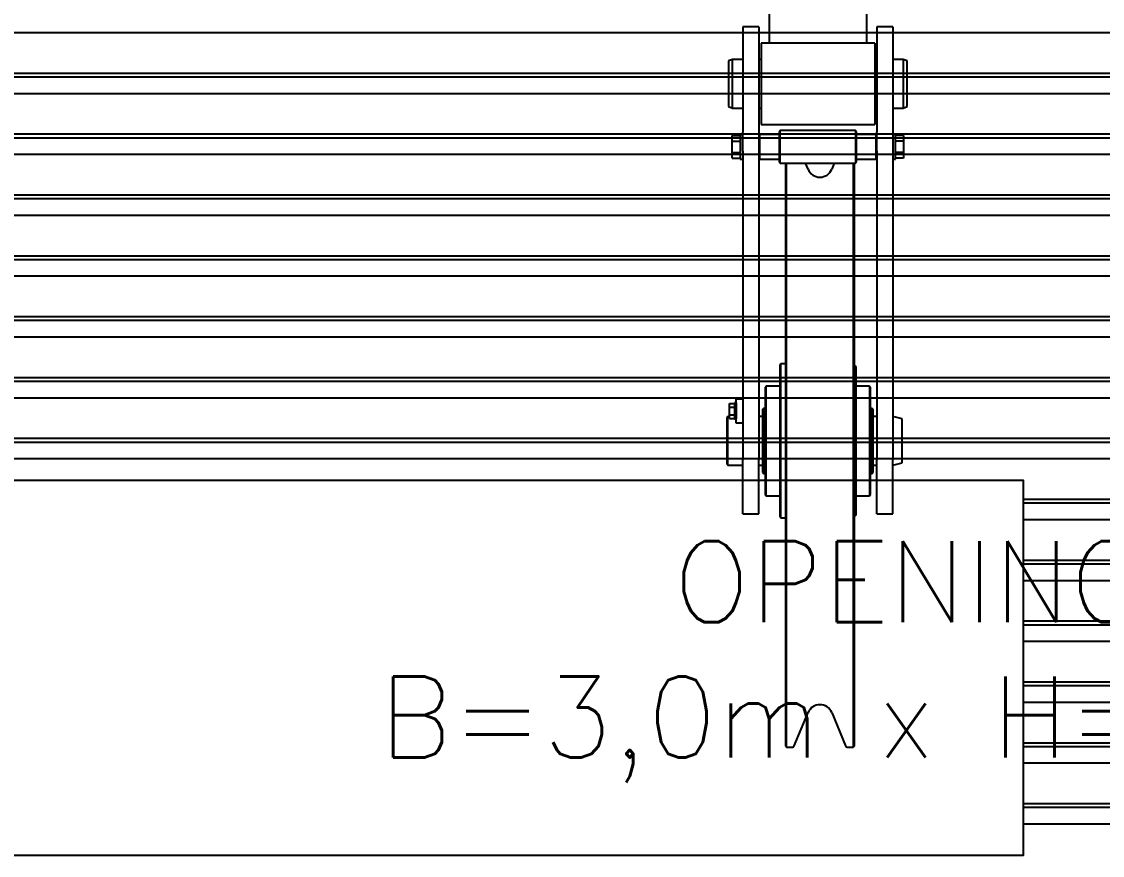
# Model space of a CAD drawing. Extents: x -79364 to 3230, y 28528 to 72157.
# Drawn here: x -63046 to -61715, y 53818 to 54846 of the extents above; entities that cross this region are included whole.
import ezdxf

# ---------------------------------------------------------------- set-up
doc = ezdxf.new("R2010")
doc.units = 0
doc.header["$LTSCALE"] = 500
doc.layers.get('0').update_dxf_attribs({"linetype": 'CONTINUOUS'})
doc.layers.add('S0CO1', color=1, linetype='CONTINUOUS')
doc.styles.add('ROMANS', font='romans.shx', dxfattribs={"height": 200})

# ---------------------------------------------------------------- blocks, each defined once
blk = doc.blocks.new('Container F.SB Lukket port')
at = {"color": 0, "linetype": 'ByBlock'}
for p, q in [((117410.5, -7203.3), (120405.5, -7203.3)), ((117483.6, -7253.3), (120405.5, -7253.3)), ((120405.5, -7258.3), (117483.6, -7258.3)), ((117410.5, -7278.3), (120405.5, -7278.3)), ((117483.6, -7328.3), (120405.5, -7328.3)), ((120405.5, -7333.3), (117483.6, -7333.3)), ((117410.5, -7353.3), (120405.5, -7353.3)), ((117483.6, -7403.3), (120405.5, -7403.3)), ((120405.5, -7408.3), (117483.6, -7408.3)), ((117410.5, -7428.3), (120405.5, -7428.3)), ((117483.6, -7478.3), (120405.5, -7478.3)), ((120405.5, -7483.3), (117483.6, -7483.3)), ((117410.5, -7503.3), (120405.5, -7503.3)), ((117483.6, -7553.3), (120405.5, -7553.3)), ((120405.5, -7558.3), (117483.6, -7558.3)), ((117410.5, -7578.3), (120405.5, -7578.3)), ((117483.6, -7628.3), (120405.5, -7628.3)), ((120405.5, -7633.3), (117483.6, -7633.3)), ((117410.5, -7653.3), (120405.5, -7653.3)), ((117483.6, -7703.3), (120405.5, -7703.3)), ((120405.5, -7708.3), (117483.6, -7708.3)), ((117410.5, -7728.3), (120405.5, -7728.3)), ((119618.4, -7778.3), (120405.5, -7778.3)), ((120405.5, -7783.3), (119618.4, -7783.3)), ((119618.4, -7803.3), (120405.5, -7803.3)), ((119618.4, -7853.3), (120405.5, -7853.3)), ((120405.5, -7858.3), (119618.4, -7858.3)), ((119618.4, -7878.3), (120405.5, -7878.3)), ((119618.4, -7928.3), (120405.5, -7928.3)), ((120405.5, -7933.3), (119618.4, -7933.3)), ((119618.4, -7953.3), (120405.5, -7953.3)), ((119618.4, -8003.3), (120405.5, -8003.3)), ((120405.5, -8008.3), (119618.4, -8008.3)), ((119618.4, -8028.3), (120405.5, -8028.3)), ((119618.4, -8078.3), (120405.5, -8078.3)), ((120405.5, -8083.3), (119618.4, -8083.3)), ((119618.4, -8103.3), (120405.5, -8103.3)), ((119618.4, -8153.3), (120405.5, -8153.3)), ((120405.5, -8158.3), (119618.4, -8158.3)), ((119618.4, -8178.3), (120405.5, -8178.3))]:
    blk.add_line(p, q, dxfattribs=at)
blk.add_lwpolyline([(118045.7, -7754.7), (119618.4, -7754.7), (119618.4, -8217.2), (118045.7, -8217.2)], close=True, dxfattribs=at)
at = {"color": 0, "linetype": 'ByBlock', "insert": (118825.3, -7830), "char_height": 100, "attachment_point": 1, "style": 'ROMANS'}
blk.add_mtext('\\pxqc;OPENING\\PB=3,0m x H=2,2m', dxfattribs=at)
blk = doc.blocks.new('A$C52F54857')
for p, q in [((2887.5, 2126.8), (2887.5, 2026.8)), ((3007.5, 2126.8), (3007.5, 2026.8)), ((2855, 2046.8), (2855, 1994.7)), ((2875, 2046.8), (2855, 2046.8)), ((2875, 2046.8), (2875, 1994.7)), ((3020, 2046.8), (3020, 1994.7)), ((3040, 2046.8), (3020, 2046.8)), ((3040, 2046.8), (3040, 1994.7)), ((2877.5, 2026.8), (2877.5, 1926.8)), ((2887.5, 2026.8), (2877.5, 2026.8)), ((3007.5, 2026.8), (2887.5, 2026.8)), ((3017.5, 2026.8), (3007.5, 2026.8)), ((3017.5, 2026.8), (3017.5, 1926.8)), ((2842.5, 2006.8), (2837.5, 2005)), ((2837.5, 2005), (2837.5, 1948.6)), ((2842.5, 1946.8), (2842.5, 2006.8)), ((2855, 2006.8), (2842.5, 2006.8)), ((2877.5, 2006.8), (2875, 2006.8)), ((3020, 2006.8), (3017.5, 2006.8)), ((3052.5, 2006.8), (3040, 2006.8)), ((3052.5, 2006.8), (3052.5, 1946.8)), ((3057.5, 2005), (3052.5, 2006.8)), ((3057.5, 1948.6), (3057.5, 2005)), ((2855, 1994.7), (2855, 1938.7)), ((2875, 1994.7), (2875, 1938.7)), ((3020, 1994.7), (3020, 1938.7)), ((3040, 1994.7), (3040, 1938.7)), ((2837.5, 1948.6), (2842.5, 1946.8)), ((2842.5, 1946.8), (2855, 1946.8)), ((2875, 1946.8), (2877.5, 1946.8)), ((3017.5, 1946.8), (3020, 1946.8)), ((3040, 1946.8), (3052.5, 1946.8)), ((3052.5, 1946.8), (3057.5, 1948.6)), ((2855, 1938.7), (2855, 1917.2)), ((2875, 1938.7), (2875, 1917.2)), ((3020, 1938.7), (3020, 1917.2)), ((3040, 1938.7), (3040, 1917.2)), ((2855, 1893.9), (2855, 1917.2)), ((2875, 1917.2), (2875, 1893.9)), ((2877.5, 1926.8), (3017.5, 1926.8)), ((2901, 1919.1), (2900, 1918.1)), ((2900, 1918.1), (2900, 1880.1)), ((2901, 1879.1), (2901, 1919.1)), ((2994, 1919.1), (2901, 1919.1)), ((2994, 1919.1), (2994, 1879.1)), ((2995, 1918.1), (2994, 1919.1)), ((2995, 1880.1), (2995, 1918.1)), ((3020, 1893.9), (3020, 1917.2)), ((3040, 1917.2), (3040, 1893.9)), ((2842, 1906), (2842, 1912.9)), ((2842, 1912.9), (2852, 1912.9)), ((2842, 1892.1), (2842, 1906)), ((2842, 1906), (2852, 1906)), ((2852, 1914.1), (2852, 1884.1)), ((2855, 1914.1), (2852, 1914.1)), ((2876, 1914.1), (2875, 1913.1)), ((2876, 1884.1), (2876, 1914.1)), ((2900, 1914.1), (2876, 1914.1)), ((3019, 1914.1), (2995, 1914.1)), ((3019, 1914.1), (3019, 1884.1)), ((3020, 1913.1), (3019, 1914.1)), ((3043, 1914.1), (3040, 1914.1)), ((3043, 1884.1), (3043, 1914.1)), ((3053, 1912.9), (3043, 1912.9)), ((3053, 1906), (3043, 1906)), ((3053, 1912.9), (3053, 1906)), ((3053, 1906), (3053, 1892.1)), ((2842, 1885.2), (2842, 1892.1)), ((2842, 1892.1), (2852, 1892.1)), ((2855, 1893.9), (2855, 1513.5)), ((2875, 1893.9), (2875, 1513.5)), ((3020, 1893.9), (3020, 1513.5)), ((3040, 1893.9), (3040, 1513.5)), ((3053, 1892.1), (3043, 1892.1)), ((3053, 1892.1), (3053, 1885.2)), ((2842, 1885.2), (2852, 1885.2)), ((2852, 1884.1), (2855, 1884.1)), ((2875, 1885.1), (2876, 1884.1)), ((2876, 1884.1), (2900, 1884.1)), ((2900, 1880.1), (2901, 1879.1)), ((2901, 1879.1), (2994, 1879.1)), ((2907.5, 1879.1), (2907.5, 1160.8)), ((2909, 1159.3), (2909, 1879.1)), ((2935.4, 1871.5), (2932.3, 1879.1)), ((2967.7, 1879.1), (2964.5, 1871.5)), ((2991, 1879.1), (2991, 1159.3)), ((2992.5, 1160.8), (2992.5, 1879.1)), ((2994, 1879.1), (2995, 1880.1)), ((2995, 1884.1), (3019, 1884.1)), ((3019, 1884.1), (3020, 1885.1)), ((3040, 1884.1), (3043, 1884.1)), ((3053, 1885.2), (3043, 1885.2)), ((2902, 1631.8), (2900.5, 1630.3)), ((2900.5, 1630.3), (2900.5, 1443.3)), ((2902, 1441.8), (2902, 1631.8)), ((2907.5, 1631.8), (2902, 1631.8)), ((2993.5, 1629.3), (2992.5, 1629.3)), ((2993.5, 1629.3), (2993.5, 1444.3)), ((2994.5, 1628.3), (2993.5, 1629.3)), ((2994.5, 1445.3), (2994.5, 1628.3)), ((2884, 1604.3), (2882.5, 1602.8)), ((2882.5, 1602.8), (2882.5, 1470.8)), ((2884, 1469.3), (2884, 1604.3)), ((2900.1, 1604.3), (2884, 1604.3)), ((3011, 1604.3), (2994.5, 1604.3)), ((3011, 1604.3), (3011, 1469.3)), ((3012.5, 1602.8), (3011, 1604.3)), ((3012.5, 1470.8), (3012.5, 1602.8)), ((2845, 1583.8), (2845, 1563.8)), ((2847, 1583.8), (2845, 1583.8)), ((2847, 1583.8), (2847, 1588.8)), ((2847, 1588.8), (2855, 1588.8)), ((2847, 1583.8), (2847, 1563.8)), ((2838.6, 1578.2), (2838.6, 1583)), ((2838.6, 1583), (2845, 1583)), ((2838.6, 1569), (2838.6, 1578.2)), ((2838.6, 1578.2), (2845, 1578.2)), ((2880.5, 1576.8), (2879.5, 1575.8)), ((2879.5, 1575.8), (2879.5, 1497.8)), ((2880.5, 1496.8), (2880.5, 1576.8)), ((2882.5, 1576.8), (2880.5, 1576.8)), ((3014.5, 1576.8), (3012.5, 1576.8)), ((3014.5, 1576.8), (3014.5, 1496.8)), ((3015.5, 1575.8), (3014.5, 1576.8)), ((3015.5, 1497.8), (3015.5, 1575.8)), ((2836.7, 1566.8), (2835.2, 1565.3)), ((2835.2, 1565.3), (2835.2, 1508.3)), ((2836.7, 1506.8), (2836.7, 1566.8)), ((2838.6, 1566.8), (2836.7, 1566.8)), ((2838.6, 1564.5), (2838.6, 1569)), ((2838.6, 1569), (2845, 1569)), ((2838.6, 1564.5), (2845, 1564.5)), ((2845, 1563.8), (2847, 1563.8)), ((2847, 1558.8), (2847, 1563.8)), ((2855, 1558.8), (2847, 1558.8)), ((2879.5, 1566.8), (2875, 1566.8)), ((3020, 1566.8), (3015.5, 1566.8)), ((3051.2, 1563.8), (3040, 1566.8)), ((3051.2, 1509.8), (3051.2, 1563.8)), ((2835.2, 1508.3), (2836.7, 1506.8)), ((2836.7, 1506.8), (2855, 1506.8)), ((2855, 1446.8), (2855, 1513.5)), ((2875, 1446.8), (2875, 1513.5)), ((2875, 1506.8), (2879.5, 1506.8)), ((3015.5, 1506.8), (3020, 1506.8)), ((3020, 1446.8), (3020, 1513.5)), ((3040, 1446.8), (3040, 1513.5)), ((3040, 1506.8), (3051.2, 1509.8)), ((2879.5, 1497.8), (2880.5, 1496.8)), ((2880.5, 1496.8), (2882.5, 1496.8)), ((3012.5, 1496.8), (3014.5, 1496.8)), ((3014.5, 1496.8), (3015.5, 1497.8)), ((2882.5, 1470.8), (2884, 1469.3)), ((2884, 1469.3), (2900.1, 1469.3)), ((2994.5, 1469.3), (3011, 1469.3)), ((3011, 1469.3), (3012.5, 1470.8)), ((2855, 1446.8), (2875, 1446.8)), ((2900.5, 1443.3), (2902, 1441.8)), ((2902, 1441.8), (2907.5, 1441.8)), ((2992.5, 1444.3), (2993.5, 1444.3)), ((2993.5, 1444.3), (2994.5, 1445.3)), ((3020, 1446.8), (3040, 1446.8)), ((2918.5, 1161.1), (2935.4, 1202)), ((2964.5, 1202), (2981.5, 1161.1)), ((2907.5, 1160.8), (2909, 1159.3)), ((2909, 1159.3), (2915.7, 1159.3)), ((2984.3, 1159.3), (2991, 1159.3)), ((2991, 1159.3), (2992.5, 1160.8))]:
    blk.add_line(p, q)
for centre, radius, start, end in [((2950, 1877.5), 15.8, 202.5, 337.5), ((2900.1, 1604.7), 0.4, 270, 0), ((2900.1, 1468.9), 0.4, 0, 90), ((2950, 1196), 15.8, 22.5, 157.5), ((2915.7, 1162.3), 3, 270, 337.5), ((2984.3, 1162.3), 3, 202.5, 270)]:
    blk.add_arc(centre, radius, start, end)

msp = doc.modelspace()

# ---------------------------------------------------------------- block references
at = {"layer": 'S0CO1', "color": 0}
for name, p in [('Container F.SB Lukket port', (-181431.298, 62035.493)), ('A$C52F54857', (-65013.32, 52792.23))]:
    msp.add_blockref(name, p, dxfattribs=at)

doc.saveas('drawing.dxf')
